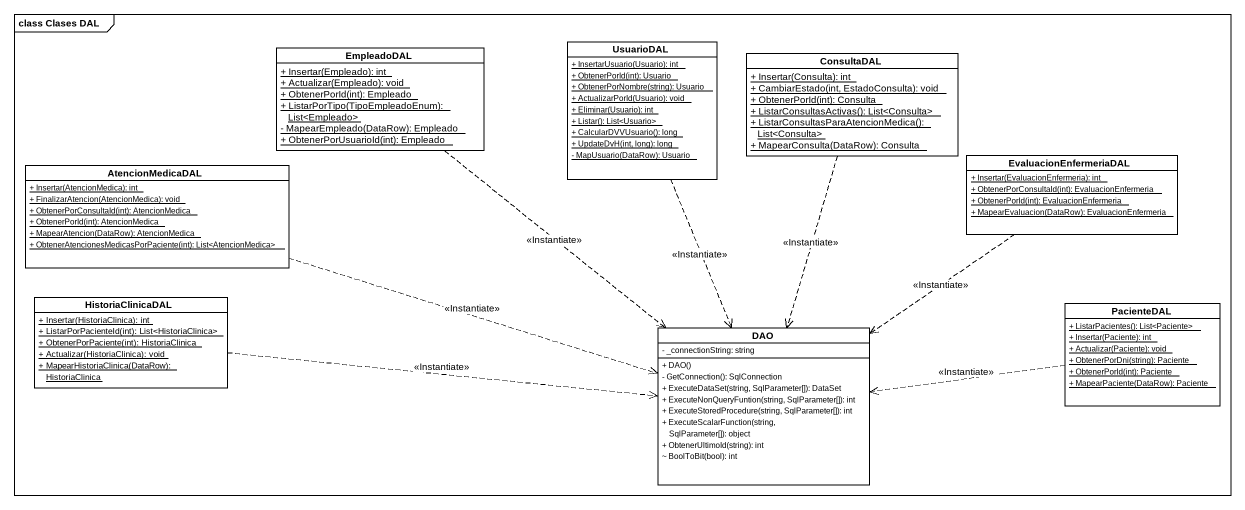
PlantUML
@startuml
mainframe class Clases DAL
hide circle
hide empty members
skinparam classAttributeIconSize 0
class EmpleadoDAL {
  {static} + Insertar(Empleado): int
  {static} + Actualizar(Empleado): void
  {static} + ObtenerPorId(int): Empleado
  {static} + ListarPorTipo(TipoEmpleadoEnum): List<Empleado>
  {static} - MapearEmpleado(DataRow): Empleado
  {static} + ObtenerPorUsuarioId(int): Empleado
}
class UsuarioDAL {
  {static} + InsertarUsuario(Usuario): int
  {static} + ObtenerPorId(int): Usuario
  {static} + ObtenerPorNombre(string): Usuario
  {static} + ActualizarPorId(Usuario): void
  {static} + Eliminar(Usuario): int
  {static} + Listar(): List<Usuario>
  {static} + CalcularDVVUsuario(): long
  {static} + UpdateDvH(int, long): long
  {static} - MapUsuario(DataRow): Usuario
}
class ConsultaDAL {
  {static} + Insertar(Consulta): int
  {static} + CambiarEstado(int, EstadoConsulta): void
  {static} + ObtenerPorId(int): Consulta
  {static} + ListarConsultasActivas(): List<Consulta>
  {static} + ListarConsultasParaAtencionMedica(): List<Consulta>
  {static} + MapearConsulta(DataRow): Consulta
}
class AtencionMedicaDAL {
  {static} + Insertar(AtencionMedica): int
  {static} + FinalizarAtencion(AtencionMedica): void
  {static} + ObtenerPorConsultaId(int): AtencionMedica
  {static} + ObtenerPorId(int): AtencionMedica
  {static} + MapearAtencion(DataRow): AtencionMedica
  {static} + ObtenerAtencionesMedicasPorPaciente(int): List<AtencionMedica>
}
class EvaluacionEnfermeriaDAL {
  {static} + Insertar(EvaluacionEnfermeria): int
  {static} + ObtenerPorConsultaId(int): EvaluacionEnfermeria
  {static} + ObtenerPorId(int): EvaluacionEnfermeria
  {static} + MapearEvaluacion(DataRow): EvaluacionEnfermeria
}
class HistoriaClinicaDAL {
  {static} + Insertar(HistoriaClinica): int
  {static} + ListarPorPacienteId(int): List<HistoriaClinica>
  {static} + ObtenerPorPaciente(int): HistoriaClinica
  {static} + Actualizar(HistoriaClinica): void
  {static} + MapearHistoriaClinica(DataRow): HistoriaClinica
}
class PacienteDAL {
  {static} + ListarPacientes(): List<Paciente>
  {static} + Insertar(Paciente): int
  {static} + Actualizar(Paciente): void
  {static} + ObtenerPorDni(string): Paciente
  {static} + ObtenerPorId(int): Paciente
  {static} + MapearPaciente(DataRow): Paciente
}
class DAO {
  - _connectionString: string
  + DAO()
  - GetConnection(): SqlConnection
  + ExecuteDataSet(string, SqlParameter[]): DataSet
  + ExecuteNonQueryFuntion(string, SqlParameter[]): int
  + ExecuteStoredProcedure(string, SqlParameter[]): int
  + ExecuteScalarFunction(string, SqlParameter[]): object
  + ObtenerUltimoId(string): int
  ~ BoolToBit(bool): int
}
EmpleadoDAL ..> DAO : <<Instantiate>>
UsuarioDAL ..> DAO : <<Instantiate>>
ConsultaDAL ..> DAO : <<Instantiate>>
AtencionMedicaDAL .right.> DAO : <<Instantiate>>
EvaluacionEnfermeriaDAL ..> DAO : <<Instantiate>>
HistoriaClinicaDAL .right.> DAO : <<Instantiate>>
PacienteDAL .left.> DAO : <<Instantiate>>
@enduml
